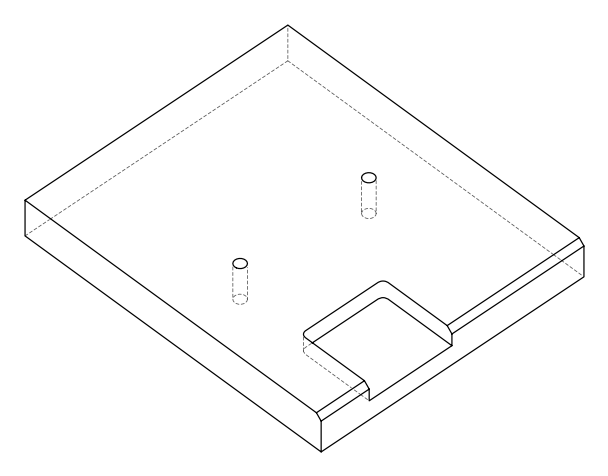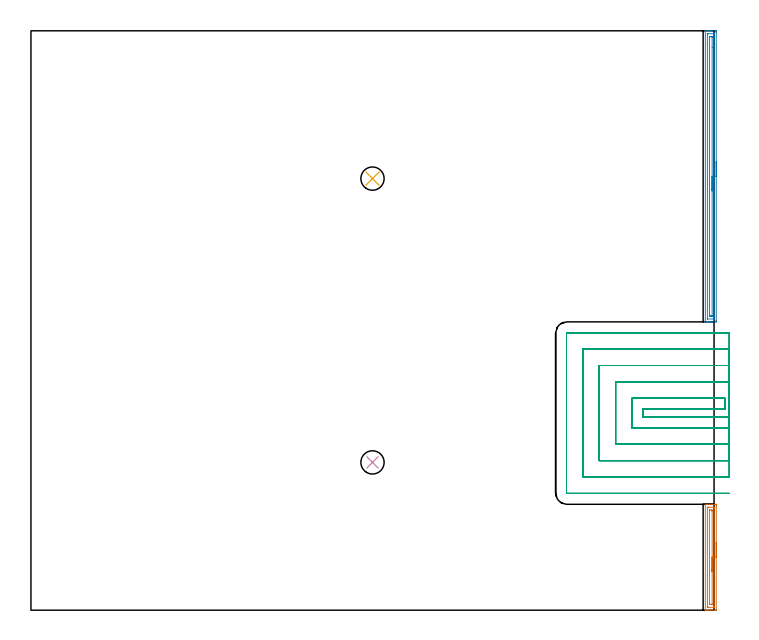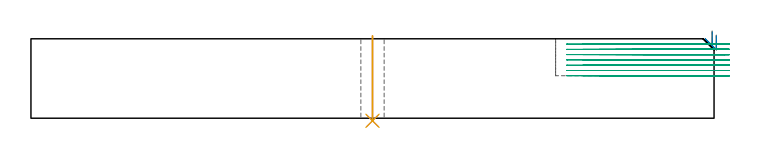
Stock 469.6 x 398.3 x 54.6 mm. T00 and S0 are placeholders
(PLAN: 5 operations, 2 tool changes, 34.1 min)
(1 AREA_MILL | FG_CHAMFER_SURFACE | UGT0205_001 | 1.95 min | 2178 mm3)
(2 AREA_MILL_1 | FG_CHAMFER_SURFACE_1 | UGT0205_001 | 5.01 min | 5764 mm3)
(3 MILL_SLOT | SLOT_PARTIAL_RECTANGULAR | UGT0201_133 | Follow Part, ap 3.75, ae 75% | 26.63 min | 345966 mm3)
(4 INDEXABLE_INSERT_DRILL_THROUGH_HOLE_FROM_SOLID | STEP1HOLE | NXT0302_003 | 0.24 min | 10942 mm3)
(5 INDEXABLE_INSERT_DRILL_THROUGH_HOLE_FROM_SOLID_1 | STEP1HOLE_1 | NXT0302_003 | 0.24 min | 10949 mm3)
(TOOL UGT0205_001 | Chamfer Mill 20 x 3 x 45 deg. | D20 FL50 Z2)
(TOOL UGT0201_133 | Carbide End Mill 15.0 | D15 FL30 Z4)
(TOOL NXT0302_003 | Index. Insert Drill 16mm [880-D1600L20-05] | D16 PA176 FL80 Z2)
(OP 1 AREA_MILL)
G17 G21 G94 G90
T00 M6
G54
G17 G0 G90 X471.1 Y46.4 S1061 M3
G43 Z64.6 H0
Z57.1
G94 G1 Y46.362 Z56.228 F250.
Y46.248 Z55.363
Y46.059 Z54.512
Y45.797 Z53.68
Y45.463 Z52.874
Y45.06 Z52.1
Y44.592 Z51.364
Y44.06 Z50.672
Y43.471 Z50.029
Y42.828 Z49.44
Y42.136 Z48.908
Y41.4 Z48.44
Y40.626 Z48.037
Y39.82 Z47.703
Y38.988 Z47.441
Y38.136 Z47.252
Y37.272 Z47.138
Y36.4 Z47.1
X471.099 Y0.63 Z47.101
X471.093 Y0.014 Z47.104
X471.092 Y0.007 Z47.106
X470.478 Y0. Z47.719
X466.903 Z51.292
X465.482 Z52.714
X465.116 Z53.079
X464.383 Z53.817
X464.11 Z54.09
X463.671 Y0.003 Z54.521
X463.625 Y0.006 Z54.566
X463.603 Y0.01 Z54.588
X463.6 Y0.183 Z54.6
Y72.617
X463.603 Y72.79 Z54.588
X463.672 Y72.8 Z54.52
X464.11 Z54.089
X464.383 Z53.817
X465.116 Z53.079
X466.376 Z51.821
X467.797 Z50.399
X468.427 Z49.769
X470.214 Z47.983
X470.478 Y72.798 Z47.719
X471.092 Y72.793 Z47.106
X471.094 Y72.786 Z47.104
X471.099 Y72.17 Z47.101
X471.1 Y71.547 Z47.1
Y36.4
X469.686 Z48.514
X469.685 Y2.318 Z48.515
X469.684 Y2.216 Z48.516
X469.679 Y2.021 Z48.521
X469.584 Y2.01 Z48.616
X469.108 Y2.001 Z49.092
X465.534 Y2. Z52.666
X465.116 Y2.002 Z53.084
X465.056 Y2.005 Z53.144
X465.026 Y2.009 Z53.174
X465.021 Y2.114 Z53.179
X465.015 Y2.317 Z53.185
X465.014 Y2.419 Z53.186
Y2.521
X465.015 Y70.482 Z53.185
X465.016 Y70.584 Z53.184
X465.021 Y70.779 Z53.179
X465.116 Y70.79 Z53.084
X465.592 Y70.799 Z52.608
X469.166 Y70.8 Z49.034
X469.584 Y70.798 Z48.616
X469.644 Y70.795 Z48.556
X469.674 Y70.791 Z48.526
X469.679 Y70.686 Z48.521
X469.685 Y70.483 Z48.515
X469.686 Y70.381 Z48.514
Y70.279
Y36.4
X468.272 Z49.928
X468.271 Y4.207 Z49.929
X468.27 Y4.089 Z49.93
X468.267 Y4.03 Z49.933
X468.265 Y4.01 Z49.935
X468.211 Y4.007 Z49.989
X468.003 Y4.001 Z50.197
X466.696 Z51.504
X466.558 Y4.004 Z51.642
X466.448 Y4.01 Z51.752
X466.434 Y4.015 Z51.766
X466.432 Y4.023 Z51.768
X466.43 Y4.049 Z51.77
X466.429 Y4.207 Z51.771
X466.428 Y4.682 Z51.772
X466.429 Y68.593 Z51.771
X466.43 Y68.711 Z51.77
X466.433 Y68.77 Z51.767
X466.435 Y68.79 Z51.765
X466.489 Y68.793 Z51.711
X466.697 Y68.799 Z51.503
X468.004 Z50.196
X468.142 Y68.796 Z50.058
X468.252 Y68.79 Z49.948
X468.266 Y68.785 Z49.934
X468.268 Y68.777 Z49.932
X468.27 Y68.751 Z49.93
X468.271 Y68.593 Z49.929
X468.272 Y68.117 Z49.928
Y36.4
Y35.528 Z49.966
Y34.664 Z50.08
Y33.812 Z50.269
Y32.98 Z50.531
Y32.174 Z50.865
Y31.4 Z51.268
Y30.664 Z51.737
Y29.972 Z52.268
Y29.329 Z52.857
Y28.74 Z53.501
Y28.208 Z54.193
Y27.74 Z54.928
Y27.337 Z55.702
Y27.003 Z56.508
Y26.741 Z57.34
Y26.552 Z58.192
Y26.438 Z59.057
Y26.4 Z59.928
G0 Z64.6
M5
M2
(OP 2 AREA_MILL_1)
G17 G21 G94 G90
T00 M6
G54
G17 G0 G90 X471.1 Y308.25 S1061 M3
G43 Z64.6 H0
Z57.1
G94 G1 Y308.212 Z56.228 F250.
Y308.098 Z55.364
Y307.909 Z54.512
Y307.647 Z53.68
Y307.313 Z52.874
Y306.91 Z52.1
Y306.441 Z51.364
Y305.91 Z50.672
Y305.321 Z50.029
Y304.678 Z49.44
Y303.986 Z48.908
Y303.25 Z48.44
Y302.476 Z48.037
Y301.67 Z47.703
Y300.838 Z47.441
Y299.986 Z47.252
Y299.122 Z47.138
Y298.25 Z47.1
Y199.069
X471.098 Y198.798 Z47.102
X471.091 Y198.207 Z47.106
X471.074 Y198.203 Z47.123
X470.478 Y198.2 Z47.719
X466.903 Z51.291
X466.315 Z51.882
X466.009 Z52.187
X465.421 Z52.775
X465.116 Z53.079
X464.505 Z53.694
X464.222 Z53.977
X464.025 Z54.174
X463.659 Y198.202 Z54.532
X463.625 Y198.205 Z54.566
X463.603 Y198.209 Z54.588
X463.6 Y198.352 Z54.6
Y398.148
X463.603 Y398.291 Z54.588
X463.625 Y398.295 Z54.566
X463.66 Y398.3 Z54.531
X464.025 Z54.174
X464.505 Z53.694
X465.116 Z53.079
X466.315 Z51.882
X466.903 Z51.291
X470.478 Y398.299 Z47.719
X471.074 Y398.297 Z47.123
X471.091 Y398.293 Z47.106
X471.097 Y397.702 Z47.103
X471.1 Y397.081 Z47.1
Y298.25
X469.686 Z48.514
X469.685 Y200.481 Z48.515
X469.682 Y200.379 Z48.518
X469.673 Y200.21 Z48.527
X469.584 Y200.207 Z48.616
X469.073 Y200.2 Z49.127
X465.116 Y200.201 Z53.084
X465.061 Y200.204 Z53.139
X465.031 Y200.21 Z53.169
X465.021 Y200.224 Z53.179
X465.018 Y200.278 Z53.182
X465.015 Y200.481 Z53.185
X465.014 Y200.582 Z53.186
X465.015 Y396.018 Z53.185
X465.018 Y396.12 Z53.182
X465.027 Y396.29 Z53.173
X465.116 Y396.293 Z53.084
X465.627 Y396.299 Z52.573
X469.584 Z48.616
X469.639 Y396.296 Z48.561
X469.669 Y396.29 Z48.531
X469.679 Y396.276 Z48.521
X469.682 Y396.222 Z48.518
X469.685 Y396.019 Z48.515
X469.686 Y395.918 Z48.514
Y298.25
X468.272 Z49.928
X468.271 Y202.366 Z49.929
X468.27 Y202.248 Z49.93
X468.268 Y202.22 Z49.932
X468.266 Y202.213 Z49.934
X468.24 Y202.208 Z49.96
X468.13 Y202.203 Z50.07
X467.963 Y202.2 Z50.237
X467.797 Z50.403
X467.069 Z51.131
X466.903 Y202.202 Z51.297
X466.737 Y202.206 Z51.463
X466.435 Y202.218 Z51.765
X466.433 Y202.366 Z51.767
X466.429 Y202.839 Z51.771
X466.428 Y209.669 Z51.772
X466.429 Y394.134 Z51.771
X466.43 Y394.252 Z51.77
X466.432 Y394.28 Z51.768
X466.434 Y394.287 Z51.766
X466.46 Y394.292 Z51.74
X466.57 Y394.297 Z51.63
X466.737 Y394.3 Z51.463
X466.903 Z51.297
X467.631 Z50.569
X467.797 Y394.298 Z50.403
X467.963 Y394.294 Z50.237
X468.265 Y394.282 Z49.935
X468.267 Y394.134 Z49.933
X468.271 Y393.661 Z49.929
X468.272 Y386.861 Z49.928
Y298.25
Y297.378 Z49.967
Y296.513 Z50.08
Y295.662 Z50.269
Y294.83 Z50.532
Y294.024 Z50.865
Y293.25 Z51.268
Y292.514 Z51.737
Y291.822 Z52.268
Y291.179 Z52.857
Y290.59 Z53.501
Y290.058 Z54.193
Y289.59 Z54.928
Y289.187 Z55.702
Y288.853 Z56.508
Y288.591 Z57.34
Y288.402 Z58.192
Y288.288 Z59.057
Y288.25 Z59.928
G0 Z64.6
M5
M2
(OP 3 MILL_SLOT)
G17 G21 G94 G90
T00 M6
G54
G17 G0 G90 X480.1 Y132.8 S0 M3
G43 Z64.6 H0
Z50.971
G94 G1 X477.1 F250.
X420.7 F500.
Y138.2
X477.1
Y145.7
X413.2
Y125.3
X477.1
X480.1 F250.
Y156.95
X477.1
X401.95 F500.
Y114.05
X477.1
X480.1 F250.
Y168.2
X477.1
X390.7 F500.
Y102.8
X477.1
X480.1 F250.
Y179.45
X477.1
X379.45 F500.
Y91.55
X477.1
X480.1 F250.
Y190.7
X477.1
X368.6 F500.
G3 X368.2 Y190.3 R0.4
G1 Y80.7
G3 X368.6 Y80.3 R0.4
G1 X477.1
X480.1 F250.
G0 Y132.8 Z47.343
G1 X477.1
X420.7 F500.
Y138.2
X477.1
Y145.7
X413.2
Y125.3
X477.1
X480.1 F250.
Y156.95
X477.1
X401.95 F500.
Y114.05
X477.1
X480.1 F250.
Y168.2
X477.1
X390.7 F500.
Y102.8
X477.1
X480.1 F250.
Y179.45
X477.1
X379.45 F500.
Y91.55
X477.1
X480.1 F250.
Y190.7
X477.1
X368.6 F500.
G3 X368.2 Y190.3 R0.4
G1 Y80.7
G3 X368.6 Y80.3 R0.4
G1 X477.1
X480.1 F250.
G0 Y132.8 Z43.714
G1 X477.1
X420.7 F500.
Y138.2
X477.1
Y145.7
X413.2
Y125.3
X477.1
X480.1 F250.
Y156.95
X477.1
X401.95 F500.
Y114.05
X477.1
X480.1 F250.
Y168.2
X477.1
X390.7 F500.
Y102.8
X477.1
X480.1 F250.
Y179.45
X477.1
X379.45 F500.
Y91.55
X477.1
X480.1 F250.
Y190.7
X477.1
X368.6 F500.
G3 X368.2 Y190.3 R0.4
G1 Y80.7
G3 X368.6 Y80.3 R0.4
G1 X477.1
X480.1 F250.
G0 Y132.8 Z40.086
G1 X477.1
X420.7 F500.
Y138.2
X477.1
Y145.7
X413.2
Y125.3
X477.1
X480.1 F250.
Y156.95
X477.1
X401.95 F500.
Y114.05
X477.1
X480.1 F250.
Y168.2
X477.1
X390.7 F500.
Y102.8
X477.1
X480.1 F250.
Y179.45
X477.1
X379.45 F500.
Y91.55
X477.1
X480.1 F250.
Y190.7
X477.1
X368.6 F500.
G3 X368.2 Y190.3 R0.4
G1 Y80.7
G3 X368.6 Y80.3 R0.4
G1 X477.1
X480.1 F250.
G0 Y132.8 Z36.457
G1 X477.1
X420.7 F500.
Y138.2
X477.1
Y145.7
X413.2
Y125.3
X477.1
X480.1 F250.
Y156.95
X477.1
X401.95 F500.
Y114.05
X477.1
X480.1 F250.
Y168.2
X477.1
X390.7 F500.
Y102.8
X477.1
X480.1 F250.
Y179.45
X477.1
X379.45 F500.
Y91.55
X477.1
X480.1 F250.
Y190.7
X477.1
X368.6 F500.
G3 X368.2 Y190.3 R0.4
G1 Y80.7
G3 X368.6 Y80.3 R0.4
G1 X477.1
X480.1 F250.
G0 Y132.8 Z32.829
G1 X477.1
X420.7 F500.
Y138.2
X477.1
Y145.7
X413.2
Y125.3
X477.1
X480.1 F250.
Y156.95
X477.1
X401.95 F500.
Y114.05
X477.1
X480.1 F250.
Y168.2
X477.1
X390.7 F500.
Y102.8
X477.1
X480.1 F250.
Y179.45
X477.1
X379.45 F500.
Y91.55
X477.1
X480.1 F250.
Y190.7
X477.1
X368.6 F500.
G3 X368.2 Y190.3 R0.4
G1 Y80.7
G3 X368.6 Y80.3 R0.4
G1 X477.1
X480.1 F250.
G0 Y132.8 Z29.2
G1 X477.1
X420.7 F500.
Y138.2
X477.1
Y145.7
X413.2
Y125.3
X477.1
X480.1 F250.
Y156.95
X477.1
X401.95 F500.
Y114.05
X477.1
X480.1 F250.
Y168.2
X477.1
X390.7 F500.
Y102.8
X477.1
X480.1 F250.
Y179.45
X477.1
X379.45 F500.
Y91.55
X477.1
X480.1 F250.
Y190.7
X477.1
X368.6 F500.
G3 X368.2 Y190.3 R0.4
G1 Y80.7
G3 X368.6 Y80.3 R0.4
G1 X477.1
X480.1 F250.
G0 Z64.6
M5
M2
(OP 4 INDEXABLE_INSERT_DRILL_THROUGH_HOLE_FROM_SOLID)
G17 G21 G94 G90
T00 M6
G54
G17 G0 G90 X234.8 Y101.6 S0 M3
G43 Z64.6 H1
G94 G81 G98 Z-1.779 F250. R56.6
G80
M5
M2
(OP 5 INDEXABLE_INSERT_DRILL_THROUGH_HOLE_FROM_SOLID_1)
G17 G21 G94 G90
T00 M6
G54
G17 G0 G90 X234.8 Y296.7 S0 M3
G43 Z64.6 H1
G94 G81 G98 Z-1.779 F250. R56.6
G80
M5
M2
